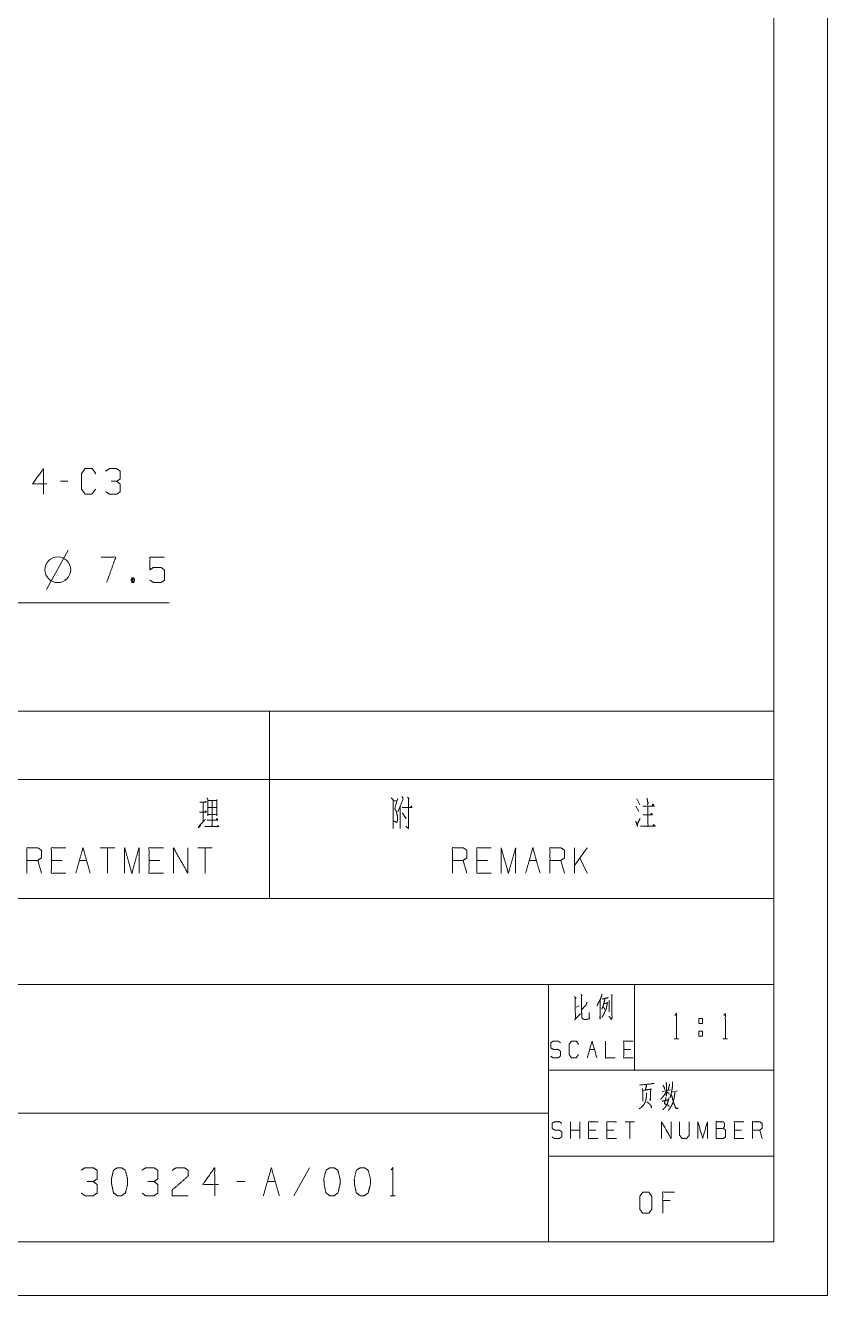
# Model space of a CAD drawing. Header units: millimetres. Extents: x 0 to 210, y 0 to 297.
# Drawn here: x 135.2 to 210, y 0 to 118.4 of the extents above; entities that cross this region are included whole.
import ezdxf

# ---------------------------------------------------------------- set-up
doc = ezdxf.new("R2010")
doc.units = ezdxf.units.MM
doc.layers.add('101', color=7, linetype='Continuous', true_color=0xffffff)

msp = doc.modelspace()

# ---------------------------------------------------------------- linework, layer by layer
at = {"layer": '101', "color": 133, "linetype": 'Continuous', "lineweight": 18}
for p, q in [((210, 0), (210, 297)), ((205, 5), (205, 292)), ((25, 37), (205, 37)), ((25, 29), (205, 29)), ((184, 29), (184, 5)), ((192, 29), (192, 21)), ((184, 21), (205, 21)), ((75, 17), (184, 17)), ((184, 13), (205, 13)), ((25, 5), (205, 5)), ((25, 5), (205, 5)), ((0, 0), (210, 0))]:
    msp.add_line(p, q, dxfattribs=at)
at = {"layer": '101', "color": 72, "linetype": 'Continuous', "lineweight": 18}
for p, q in [((139.19, 75.89), (138.52, 75.89)), ((137.22, 65.81), (139.22, 69.46)), ((145.17, 66.9), (145.33, 66.47)), ((128, 54.46), (158, 54.46)), ((158, 54.46), (158, 48.11)), ((158, 54.46), (205, 54.46)), ((205, 54.46), (205, 48.11)), ((128, 48.11), (158, 48.11)), ((158, 48.11), (158, 37)), ((158, 48.11), (205, 48.11)), ((205, 48.11), (205, 37)), ((170.84, 46.45), (171.02, 46.3)), ((192.21, 46.3), (192.51, 45.75)), ((151.81, 45.95), (151.81, 44.13)), ((152.25, 45.48), (153.03, 45.48)), ((169.52, 46.1), (169.87, 46.1)), ((170.17, 45.6), (170.17, 43.53)), ((192.12, 45.6), (192.42, 45.12)), ((143.56, 41.74), (142.21, 41.74)), ((142.88, 41.74), (142.88, 39.36)), ((152.66, 41.74), (151.32, 41.74)), ((151.99, 41.74), (151.99, 39.36)), ((187.58, 41.74), (186.41, 40.09)), ((186.41, 39.36), (186.41, 41.74)), ((136.73, 39.36), (136.39, 40.56)), ((138.67, 40.56), (137.66, 40.56)), ((140.27, 40.56), (140.94, 40.56)), ((147.77, 40.56), (146.76, 40.56)), ((176.37, 39.36), (176.04, 40.56)), ((178.31, 40.56), (177.31, 40.56)), ((182.19, 40.56), (182.87, 40.56)), ((185.48, 39.36), (185.14, 40.56)), ((187.58, 39.36), (186.91, 40.79)), ((128, 37), (158, 37)), ((158, 37), (205, 37)), ((186.57, 26.88), (186.89, 27.01)), ((195.7, 23.93), (196.13, 23.93)), ((198.01, 24.65), (198.01, 24.18)), ((198.01, 24.65), (198.35, 24.65)), ((200.25, 23.93), (200.68, 23.93)), ((187.83, 22.95), (188.27, 22.95)), ((191.67, 22.95), (191, 22.95)), ((194.57, 19.02), (195.36, 19.18)), ((195.48, 18.95), (196.02, 19.08)), ((186.03, 14.64), (186.03, 16.21)), ((186.92, 15.43), (186.03, 15.43)), ((186.92, 14.64), (186.92, 16.21)), ((188.4, 15.43), (187.73, 15.43)), ((190.09, 15.43), (189.43, 15.43)), ((192.01, 16.21), (191.12, 16.21)), ((191.57, 16.21), (191.57, 14.64)), ((201.97, 15.43), (201.31, 15.43)), ((203.89, 14.64), (203.67, 15.43)), ((161.73, 11.92), (160.25, 9.3)), ((155.7, 10.63), (154.96, 10.63)), ((157.79, 10.63), (158.53, 10.63)), ((169.24, 9.3), (169.71, 9.3)), ((195.32, 8.85), (194.63, 8.85))]:
    msp.add_line(p, q, dxfattribs=at)
at = {"layer": '101', "color": 22, "linetype": 'Continuous', "lineweight": 18}
msp.add_line((128.38, 64.56), (148.65, 64.56), dxfattribs=at)
at = {"layer": '101', "color": 72, "linetype": 'Continuous', "lineweight": 18}
msp.add_circle((138.26, 67.65), 1.2, dxfattribs=at)
for points, knots in [([(137.25, 75.64), (135.91, 75.64), (136.92, 77.07), (136.92, 74.69)], [0, 0, 0.245869, 0.565294, 1, 1]), ([(141.79, 75.17), (141.45, 74.69), (140.8, 74.69), (140.46, 75.17), (140.46, 76.59), (140.8, 77.07), (141.47, 77.07), (141.81, 76.59)], [0, 0, 0.114568, 0.243366, 0.357934, 0.638583, 0.753151, 0.885432, 1, 1]), ([(143.75, 75.89), (144.08, 76.12), (144.08, 76.84), (143.75, 77.07), (143.06, 77.07), (142.72, 76.84)], [0, 0, 0.153875, 0.429853, 0.583728, 0.846125, 1, 1]), ([(142.74, 74.92), (143.06, 74.69), (143.75, 74.69), (144.08, 74.92), (144.08, 75.64), (143.75, 75.89), (143.23, 75.89)], [0, 0, 0.12412, 0.343687, 0.472444, 0.703377, 0.836731, 1, 1]), ([(142.81, 66.45), (143.66, 68.82), (142.31, 68.82)], [0, 0, 0.652471, 1, 1]), ([(146.85, 66.67), (147.19, 66.45), (147.88, 66.45), (148.21, 66.67), (148.21, 67.62), (147.88, 67.87), (147.19, 67.87), (146.85, 67.65), (146.85, 68.82), (148.21, 68.82)], [0, 0, 0.062228, 0.168344, 0.230572, 0.376816, 0.441265, 0.547381, 0.609609, 0.790489, 1, 1]), ([(145.17, 66.47), (145.33, 66.47), (145.42, 66.7), (145.33, 66.9), (145.17, 66.9), (145.09, 66.7), (145.17, 66.47), (145.33, 66.9)], [0, 0, 0.093978, 0.236787, 0.365959, 0.459938, 0.589107, 0.731914, 1, 1]), ([(152.17, 46.38), (152.25, 46.22), (152.25, 44.73), (152.25, 44.85), (153.07, 44.85), (153.07, 44.73), (153.07, 46.22), (153.07, 46.13), (152.25, 46.13), (152.64, 46.13), (152.64, 43.73), (151.94, 43.73), (153.28, 43.73), (153.19, 43.78), (153.17, 43.83), (153.07, 43.67)], [0, 0, 0.016858, 0.162099, 0.174203, 0.252928, 0.265032, 0.410274, 0.419956, 0.498682, 0.536333, 0.76872, 0.837177, 0.967246, 0.977078, 0.982212, 1, 1]), ([(169.34, 46.38), (169.5, 46.22), (169.5, 43.53)], [0, 0, 0.074912, 1, 1]), ([(169.94, 46.33), (169.66, 45.37), (169.77, 45.2), (169.84, 45.02), (169.91, 44.68), (169.91, 44.25), (169.84, 44.1), (169.59, 44.23)], [0, 0, 0.379816, 0.458223, 0.530548, 0.667372, 0.830226, 0.89377, 1, 1]), ([(170.33, 46.53), (170.44, 46.3), (169.96, 45.08)], [0, 0, 0.1591, 1, 1]), ([(170.95, 46.35), (170.95, 43.53), (170.68, 43.75)], [0, 0, 0.890401, 1, 1]), ([(193.17, 46.35), (193.26, 45.87), (193.27, 45.98), (193.22, 45.75)], [0, 0, 0.592187, 0.716659, 1, 1]), ([(151.48, 45.05), (152.1, 45.05), (152.02, 45.2), (151.99, 45.08)], [0, 0, 0.676568, 0.857927, 1, 1]), ([(151.49, 45.98), (152.1, 45.98), (152.02, 46.08), (151.99, 45.95)], [0, 0, 0.704249, 0.847765, 1, 1]), ([(170.35, 45.48), (171.27, 45.48), (171.2, 45.62), (171.14, 45.5)], [0, 0, 0.752925, 0.888766, 1, 1]), ([(170.37, 45), (170.68, 44.48), (170.7, 44.58), (170.61, 44.6)], [0, 0, 0.760435, 0.886228, 1, 1]), ([(193.26, 45.6), (193.26, 43.75), (192.55, 43.75), (193.94, 43.75), (193.8, 43.9), (193.71, 43.75)], [0, 0, 0.426897, 0.590045, 0.912257, 0.959827, 1, 1]), ([(192.78, 45.62), (193.84, 45.62), (193.71, 45.83), (193.66, 45.65)], [0, 0, 0.717264, 0.876322, 1, 1]), ([(151.57, 43.85), (151.41, 43.6), (151.34, 43.67), (152.02, 44.38)], [0, 0, 0.214442, 0.289032, 1, 1]), ([(152.17, 44.3), (153.17, 44.3), (153.1, 44.48), (153.03, 44.33)], [0, 0, 0.739677, 0.87825, 1, 1]), ([(192.12, 44.23), (192.3, 43.73), (192.27, 43.95), (192.53, 44.48)], [0, 0, 0.393933, 0.563116, 1, 1]), ([(192.8, 44.8), (193.68, 44.8), (193.59, 44.95), (193.5, 44.83)], [0, 0, 0.729814, 0.873584, 1, 1]), ([(135.38, 39.36), (135.38, 41.74), (136.39, 41.74), (136.73, 41.51), (136.73, 40.79), (136.39, 40.56), (135.38, 40.56)], [0, 0, 0.400952, 0.571035, 0.639278, 0.761674, 0.829917, 1, 1]), ([(139, 39.36), (137.66, 39.36), (137.66, 41.74), (139, 41.74)], [0, 0, 0.26539, 0.73461, 1, 1]), ([(139.94, 39.36), (140.61, 41.74), (141.28, 39.36)], [0, 0, 0.5, 1, 1]), ([(144.49, 39.36), (144.49, 41.74), (145.16, 39.36), (145.83, 41.74), (145.83, 39.36)], [0, 0, 0.245192, 0.5, 0.754808, 1, 1]), ([(148.11, 39.36), (146.76, 39.36), (146.76, 41.74), (148.11, 41.74)], [0, 0, 0.26539, 0.73461, 1, 1]), ([(149.04, 39.36), (149.04, 41.74), (150.38, 39.36), (150.38, 41.74)], [0, 0, 0.317574, 0.682426, 1, 1]), ([(175.03, 39.36), (175.03, 41.74), (176.04, 41.74), (176.37, 41.51), (176.37, 40.79), (176.04, 40.56), (175.03, 40.56)], [0, 0, 0.400951, 0.571036, 0.639278, 0.761673, 0.829915, 1, 1]), ([(178.65, 39.36), (177.31, 39.36), (177.31, 41.74), (178.65, 41.74)], [0, 0, 0.265392, 0.734608, 1, 1]), ([(179.58, 39.36), (179.58, 41.74), (180.25, 39.36), (180.93, 41.74), (180.93, 39.36)], [0, 0, 0.245192, 0.5, 0.754808, 1, 1]), ([(184.13, 39.36), (184.13, 41.74), (185.14, 41.74), (185.48, 41.51), (185.48, 40.79), (185.14, 40.56), (184.13, 40.56)], [0, 0, 0.400951, 0.571036, 0.639278, 0.761673, 0.829915, 1, 1]), ([(186.41, 27.86), (186.56, 27.73), (186.47, 27.77), (186.5, 25.79), (186.41, 25.7), (186.97, 26.26)], [0, 0, 0.060255, 0.090729, 0.71461, 0.752496, 1, 1]), ([(187.01, 28.09), (187.13, 27.94), (187.08, 27.98), (187.08, 27.55), (187.08, 26.72), (187.08, 26.43), (187.08, 26.33), (187.1, 25.93), (187.14, 25.83), (187.2, 25.77), (187.33, 25.73), (187.6, 25.75), (187.79, 25.81), (187.8, 25.83), (187.77, 26.37)], [0, 0, 0.050888, 0.067372, 0.186119, 0.412301, 0.491466, 0.519738, 0.627249, 0.657961, 0.681273, 0.718989, 0.79117, 0.845839, 0.852764, 1, 1]), ([(187.08, 26.62), (187.51, 27.15), (187.58, 27.34)], [0, 0, 0.77398, 1, 1]), ([(188.97, 28.09), (188.96, 27.98), (188.78, 27.53), (188.63, 27.26), (188.52, 27.01)], [0, 0, 0.089069, 0.504979, 0.766001, 1, 1]), ([(188.81, 27.53), (188.8, 25.77), (188.78, 25.89), (188.78, 25.91), (188.8, 26.1)], [0, 0, 0.841012, 0.900786, 0.910681, 1, 1]), ([(189.22, 27.61), (189.23, 27.57), (189.16, 27.28), (189.09, 27.01), (189.01, 26.82), (188.96, 26.68)], [0, 0, 0.044894, 0.350479, 0.635591, 0.840224, 1, 1]), ([(189.22, 27.22), (189.51, 27.28), (189.48, 27.34), (189.45, 27.11), (189.4, 26.91), (189.37, 26.74), (189.31, 26.57), (189.23, 26.43), (189.16, 26.26), (189.09, 26.14), (189.01, 25.99), (188.96, 25.93)], [0, 0, 0.158182, 0.194476, 0.315843, 0.429568, 0.518472, 0.611327, 0.697145, 0.792857, 0.869066, 0.954883, 1, 1]), ([(188.99, 27.67), (189.01, 27.65), (189.04, 27.65), (189.56, 27.77), (189.51, 27.77), (189.44, 27.73)], [0, 0, 0.049781, 0.090425, 0.822292, 0.883256, 1, 1]), ([(189.86, 28.06), (189.92, 27.98), (189.89, 27.96), (189.91, 25.91), (189.91, 25.89), (189.89, 25.77), (189.86, 25.73), (189.63, 26.04), (189.86, 25.75), (189.89, 25.83)], [0, 0, 0.031371, 0.042462, 0.676474, 0.682878, 0.721568, 0.737253, 0.857567, 0.972831, 1, 1]), ([(189.64, 27.51), (189.67, 27.46), (189.64, 27.44), (189.64, 26.45), (189.63, 26.55), (189.64, 26.68)], [0, 0, 0.038712, 0.066084, 0.824707, 0.904517, 1, 1]), ([(189.07, 26.91), (189.2, 26.78), (189.23, 26.68)], [0, 0, 0.6273, 1, 1]), ([(195.77, 26.1), (195.91, 26.3), (195.91, 23.93)], [0, 0, 0.09349, 1, 1]), ([(200.33, 26.1), (200.47, 26.3), (200.47, 23.93)], [0, 0, 0.09349, 1, 1]), ([(198.01, 25.35), (198.01, 25.83), (198.35, 25.83), (198.35, 25.35), (198.01, 25.35)], [0, 0, 0.292908, 0.5, 0.792908, 1, 1]), ([(184.2, 22.3), (184.42, 22.15), (184.88, 22.15), (185.1, 22.32), (185.1, 22.78), (184.88, 22.95), (184.43, 22.95), (184.2, 23.09), (184.2, 23.57), (184.43, 23.72), (184.88, 23.72), (185.1, 23.57)], [0, 0, 0.068033, 0.184053, 0.254519, 0.372335, 0.442802, 0.555844, 0.62637, 0.748394, 0.81892, 0.931963, 1, 1]), ([(186.79, 22.47), (186.56, 22.15), (186.13, 22.15), (185.91, 22.47), (185.91, 23.41), (186.13, 23.72), (186.58, 23.72), (186.8, 23.41)], [0, 0, 0.114566, 0.243364, 0.357934, 0.638584, 0.753153, 0.88543, 1, 1]), ([(187.61, 22.15), (188.05, 23.72), (188.5, 22.15)], [0, 0, 0.499999, 1, 1]), ([(189.3, 23.72), (189.3, 22.15), (190.19, 22.15)], [0, 0, 0.638737, 1, 1]), ([(191.89, 22.15), (191, 22.15), (191, 23.72), (191.89, 23.72)], [0, 0, 0.265388, 0.734612, 1, 1]), ([(198.35, 24.65), (198.35, 24.18), (198.01, 24.18)], [0, 0, 0.585816, 1, 1]), ([(192.48, 19.62), (193.82, 19.76), (193.76, 19.78), (193.62, 19.76)], [0, 0, 0.865803, 0.905501, 1, 1]), ([(192.74, 19.29), (192.77, 19.12), (192.78, 18.69), (192.78, 18.11), (192.77, 18.19), (192.77, 18.33)], [0, 0, 0.119124, 0.427225, 0.837795, 0.897357, 1, 1]), ([(192.77, 19.12), (193.56, 19.24), (193.52, 19.29), (193.5, 18.93), (193.5, 18.56), (193.49, 18.33), (193.47, 18.15), (193.46, 18.23), (193.49, 18.42)], [0, 0, 0.351979, 0.378529, 0.533489, 0.697424, 0.797813, 0.880033, 0.917027, 1, 1]), ([(193.09, 19.68), (193.12, 19.55), (193.02, 19.16)], [0, 0, 0.238945, 1, 1]), ([(194.98, 19.04), (194.85, 18.81), (194.72, 18.6), (194.58, 18.44), (194.45, 18.29)], [0, 0, 0.287233, 0.555137, 0.786183, 1, 1]), ([(194.66, 19.6), (194.79, 19.37), (194.82, 19.22)], [0, 0, 0.640218, 1, 1]), ([(194.96, 19.87), (194.99, 19.72), (194.99, 18.58), (194.96, 18.73), (194.99, 18.85)], [0, 0, 0.094654, 0.823642, 0.918295, 1, 1]), ([(194.99, 19), (195.17, 18.87), (195.26, 18.77)], [0, 0, 0.613114, 1, 1]), ([(195.26, 19.72), (195.26, 19.62), (195.14, 19.14)], [0, 0, 0.174306, 1, 1]), ([(195.77, 18.95), (195.73, 18.6), (195.68, 18.35), (195.64, 18.15), (195.58, 17.96), (195.46, 17.71), (195.36, 17.53), (195.24, 17.36), (195.15, 17.28)], [0, 0, 0.194372, 0.332632, 0.448612, 0.555646, 0.70616, 0.822691, 0.933849, 1, 1]), ([(195.56, 19.91), (195.56, 19.78), (195.55, 19.55), (195.51, 19.27), (195.46, 18.95), (195.4, 18.71), (195.33, 18.48), (195.32, 18.42)], [0, 0, 0.081859, 0.232245, 0.425428, 0.632112, 0.800315, 0.957949, 1, 1]), ([(193.11, 18.91), (193.14, 18.79), (193.12, 18.75), (193.11, 18.46), (193.06, 18.21), (193.02, 18.06), (192.95, 17.92), (192.86, 17.77), (192.71, 17.61), (192.56, 17.48), (192.45, 17.42)], [0, 0, 0.073226, 0.098425, 0.264943, 0.409701, 0.496587, 0.589742, 0.686971, 0.813796, 0.923946, 1, 1]), ([(193.18, 18.06), (193.38, 17.88), (193.5, 17.75), (193.56, 17.67), (193.6, 17.51), (193.52, 17.71)], [0, 0, 0.292978, 0.473572, 0.580854, 0.762109, 1, 1]), ([(194.57, 18.11), (195.2, 18.25), (195.21, 18.44), (195.21, 18.35), (195.14, 18.11), (195.04, 17.84), (194.93, 17.63), (194.82, 17.51), (194.72, 17.38), (194.64, 17.32)], [0, 0, 0.304469, 0.392577, 0.431617, 0.55371, 0.68947, 0.798366, 0.878841, 0.95475, 1, 1]), ([(194.95, 18.46), (194.79, 17.88), (194.89, 17.84), (195.01, 17.8), (195.13, 17.73), (195.27, 17.65)], [0, 0, 0.529111, 0.626299, 0.735529, 0.852099, 1, 1]), ([(195.45, 18.69), (195.48, 18.64), (195.62, 18.06), (195.73, 17.8), (195.83, 17.51), (195.86, 17.44), (196.08, 17.46), (195.86, 17.48), (195.78, 17.61)], [0, 0, 0.026719, 0.34174, 0.493478, 0.65546, 0.691638, 0.807834, 0.92403, 1, 1]), ([(184.32, 14.79), (184.54, 14.64), (185, 14.64), (185.22, 14.8), (185.22, 15.27), (185, 15.43), (184.56, 15.43), (184.32, 15.58), (184.32, 16.06), (184.56, 16.21), (185, 16.21), (185.22, 16.06)], [0, 0, 0.068037, 0.184053, 0.254519, 0.372335, 0.442801, 0.555843, 0.62637, 0.748394, 0.81892, 0.931963, 1, 1]), ([(188.62, 14.64), (187.73, 14.64), (187.73, 16.21), (188.62, 16.21)], [0, 0, 0.265391, 0.734609, 1, 1]), ([(190.32, 14.64), (189.43, 14.64), (189.43, 16.21), (190.32, 16.21)], [0, 0, 0.265391, 0.734609, 1, 1]), ([(194.52, 14.64), (194.52, 16.21), (195.41, 14.64), (195.41, 16.21)], [0, 0, 0.317574, 0.682426, 1, 1]), ([(196.21, 16.21), (196.21, 14.95), (196.43, 14.64), (196.87, 14.64), (197.1, 14.95), (197.1, 16.21)], [0, 0, 0.33715, 0.438597, 0.557783, 0.66285, 1, 1]), ([(197.91, 14.64), (197.91, 16.21), (198.36, 14.64), (198.8, 16.21), (198.8, 14.64)], [0, 0, 0.245192, 0.5, 0.754808, 1, 1]), ([(199.61, 15.58), (199.61, 16.21), (200.28, 16.21), (200.38, 16.06), (200.38, 15.75), (200.28, 15.58), (199.61, 15.58), (199.61, 14.64), (200.26, 14.64), (200.49, 14.79), (200.49, 15.43), (200.28, 15.58)], [0, 0, 0.115918, 0.238848, 0.272469, 0.330428, 0.366583, 0.489513, 0.66339, 0.784161, 0.833486, 0.952454, 1, 1]), ([(202.2, 14.64), (201.31, 14.64), (201.31, 16.21), (202.2, 16.21)], [0, 0, 0.265388, 0.734612, 1, 1]), ([(203, 14.64), (203, 16.21), (203.67, 16.21), (203.89, 16.06), (203.89, 15.58), (203.67, 15.43), (203, 15.43)], [0, 0, 0.400954, 0.571038, 0.639279, 0.761675, 0.829916, 1, 1]), ([(141.56, 10.63), (141.93, 10.88), (141.93, 11.68), (141.56, 11.92), (140.8, 11.92), (140.43, 11.68)], [0, 0, 0.153876, 0.429853, 0.583729, 0.846124, 1, 1]), ([(144.19, 9.3), (144.56, 9.58), (144.76, 10.35), (144.76, 10.88), (144.56, 11.68), (144.19, 11.92), (143.82, 11.92), (143.45, 11.68), (143.26, 10.88), (143.28, 10.35), (143.45, 9.58), (143.82, 9.3), (144.19, 9.3)], [0, 0, 0.067525, 0.183971, 0.260583, 0.380943, 0.446141, 0.500305, 0.565504, 0.685863, 0.762529, 0.878309, 0.945836, 1, 1]), ([(147.22, 10.63), (147.59, 10.88), (147.59, 11.68), (147.22, 11.92), (146.46, 11.92), (146.09, 11.68)], [0, 0, 0.153876, 0.429853, 0.583729, 0.846124, 1, 1]), ([(148.93, 11.68), (149.29, 11.92), (150.05, 11.92), (150.42, 11.68), (150.42, 11.15), (148.91, 9.83), (148.93, 9.3), (150.42, 9.3)], [0, 0, 0.069693, 0.192977, 0.265274, 0.350227, 0.67474, 0.759752, 1, 1]), ([(153.25, 10.35), (151.76, 10.35), (152.88, 11.92), (152.88, 9.3)], [0, 0, 0.245869, 0.565295, 1, 1]), ([(157.42, 9.3), (158.16, 11.92), (158.9, 9.3)], [0, 0, 0.5, 1, 1]), ([(164, 9.3), (164.37, 9.58), (164.56, 10.35), (164.56, 10.88), (164.37, 11.68), (164, 11.92), (163.62, 11.92), (163.25, 11.68), (163.06, 10.88), (163.08, 10.35), (163.25, 9.58), (163.62, 9.3), (164, 9.3)], [0, 0, 0.067525, 0.183971, 0.260583, 0.380942, 0.44614, 0.500306, 0.565504, 0.685863, 0.762528, 0.878309, 0.945834, 1, 1]), ([(166.82, 9.3), (167.19, 9.58), (167.39, 10.35), (167.39, 10.88), (167.19, 11.68), (166.82, 11.92), (166.45, 11.92), (166.08, 11.68), (165.89, 10.88), (165.91, 10.35), (166.08, 9.58), (166.45, 9.3), (166.82, 9.3)], [0, 0, 0.067525, 0.183971, 0.260583, 0.380942, 0.44614, 0.500306, 0.565504, 0.685863, 0.762528, 0.878309, 0.945834, 1, 1]), ([(169.32, 11.7), (169.48, 11.92), (169.48, 9.3)], [0, 0, 0.093489, 1, 1]), ([(140.45, 9.55), (140.8, 9.3), (141.56, 9.3), (141.93, 9.55), (141.93, 10.35), (141.56, 10.63), (140.99, 10.63)], [0, 0, 0.124122, 0.343687, 0.472447, 0.703377, 0.836734, 1, 1]), ([(146.11, 9.55), (146.46, 9.3), (147.22, 9.3), (147.59, 9.55), (147.59, 10.35), (147.22, 10.63), (146.65, 10.63)], [0, 0, 0.124122, 0.343687, 0.472447, 0.703377, 0.836734, 1, 1]), ([(192.78, 7.67), (193.34, 7.67), (193.62, 8.06), (193.62, 9.24), (193.34, 9.64), (192.78, 9.64), (192.49, 9.24), (192.49, 8.06), (192.78, 7.67)], [0, 0, 0.102686, 0.191621, 0.409478, 0.498413, 0.601099, 0.691621, 0.909478, 1, 1]), ([(194.63, 7.67), (194.63, 9.64), (195.74, 9.64)], [0, 0, 0.638731, 1, 1])]:
    msp.add_open_spline(points, degree=1, knots=knots, dxfattribs=at)
msp.add_open_spline([(181.86, 39.36), (182.53, 41.74), (183.2, 39.36)], degree=1, dxfattribs=at)

doc.saveas('drawing.dxf')
